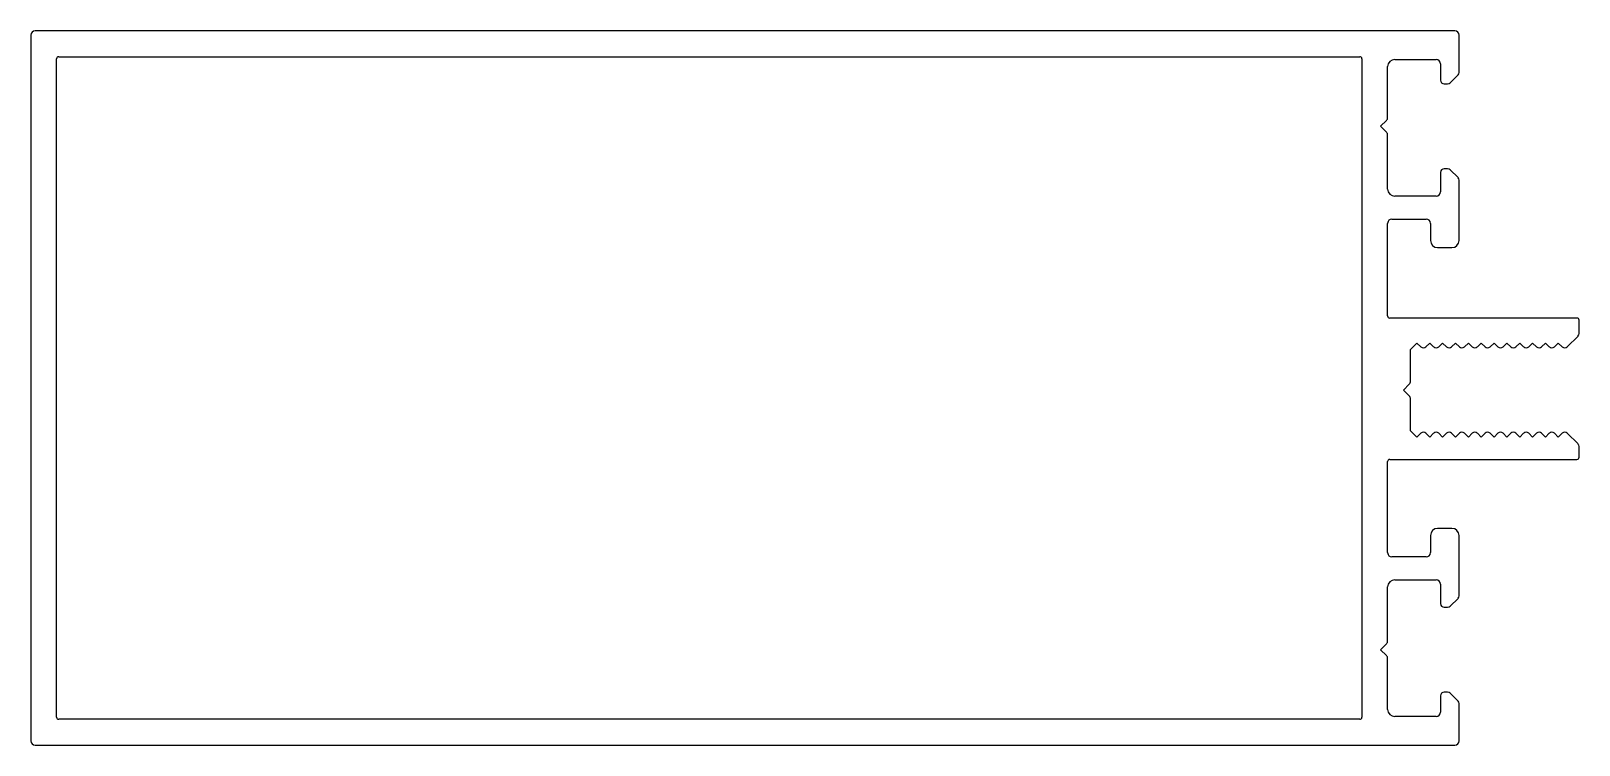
# Model space of a CAD drawing. Extents: x 338 to 447, y 588 to 638.
import ezdxf

# ---------------------------------------------------------------- set-up
doc = ezdxf.new("R2010")
doc.units = 0
doc.layers.get('0').update_dxf_attribs({"linetype": 'CONTINUOUS'})

msp = doc.modelspace()

# ---------------------------------------------------------------- linework, layer by layer
for p, q in [((437.97, 637.62), (338.57, 637.62)), ((338.27, 637.32), (338.27, 587.92)), ((438.27, 634.72), (438.27, 637.32)), ((340.07, 589.57), (340.07, 635.67)), ((340.22, 635.82), (431.32, 635.82)), ((431.47, 635.67), (431.47, 589.57)), ((433.77, 635.62), (436.67, 635.62)), ((436.97, 635.32), (436.97, 634.17)), ((433.27, 631.57), (433.27, 635.12)), ((437.64, 633.99), (438.2, 634.55)), ((437.22, 633.92), (437.47, 633.92)), ((432.77, 630.95), (433.18, 631.36)), ((433.18, 630.53), (432.77, 630.95)), ((433.27, 626.55), (433.27, 630.32)), ((436.97, 627.72), (436.97, 626.35)), ((437.47, 627.97), (437.22, 627.97)), ((438.2, 627.35), (437.64, 627.9)), ((438.27, 622.95), (438.27, 627.17)), ((436.67, 626.05), (433.77, 626.05)), ((433.57, 624.45), (435.97, 624.45)), ((433.27, 617.67), (433.27, 624.15)), ((436.27, 624.15), (436.27, 622.95)), ((436.77, 622.45), (437.77, 622.45)), ((446.52, 617.52), (433.42, 617.52)), ((446.67, 616.43), (446.67, 617.37)), ((434.87, 615.32), (435.32, 615.77)), ((435.32, 615.77), (435.59, 615.5)), ((435.95, 615.5), (436.22, 615.77)), ((436.22, 615.77), (436.49, 615.5)), ((436.85, 615.5), (437.12, 615.77)), ((437.12, 615.77), (437.39, 615.5)), ((437.75, 615.5), (438.02, 615.77)), ((438.02, 615.77), (438.29, 615.5)), ((438.65, 615.5), (438.92, 615.77)), ((438.92, 615.77), (439.19, 615.5)), ((439.55, 615.5), (439.82, 615.77)), ((439.82, 615.77), (440.09, 615.5)), ((440.45, 615.5), (440.72, 615.77)), ((440.72, 615.77), (440.99, 615.5)), ((441.35, 615.5), (441.62, 615.77)), ((441.62, 615.77), (441.89, 615.5)), ((442.25, 615.5), (442.52, 615.77)), ((442.52, 615.77), (442.79, 615.5)), ((443.15, 615.5), (443.42, 615.77)), ((443.42, 615.77), (443.69, 615.5)), ((444.05, 615.5), (444.32, 615.77)), ((444.32, 615.77), (444.59, 615.5)), ((444.95, 615.5), (445.22, 615.77)), ((445.22, 615.77), (445.49, 615.5)), ((445.85, 615.5), (446.6, 616.25)), ((434.87, 613.1), (434.87, 615.32)), ((434.37, 612.47), (434.78, 612.88)), ((434.78, 612.06), (434.37, 612.47)), ((434.87, 609.62), (434.87, 611.85)), ((435.32, 609.17), (434.87, 609.62)), ((435.59, 609.45), (435.32, 609.17)), ((436.22, 609.17), (435.95, 609.45)), ((436.49, 609.45), (436.22, 609.17)), ((437.12, 609.17), (436.85, 609.45)), ((437.39, 609.45), (437.12, 609.17)), ((438.02, 609.17), (437.75, 609.45)), ((438.29, 609.45), (438.02, 609.17)), ((438.92, 609.17), (438.65, 609.45)), ((439.19, 609.45), (438.92, 609.17)), ((439.82, 609.17), (439.55, 609.45)), ((440.09, 609.45), (439.82, 609.17)), ((440.72, 609.17), (440.45, 609.45)), ((440.99, 609.45), (440.72, 609.17)), ((441.62, 609.17), (441.35, 609.45)), ((441.89, 609.45), (441.62, 609.17)), ((442.52, 609.17), (442.25, 609.45)), ((442.79, 609.45), (442.52, 609.17)), ((443.42, 609.17), (443.15, 609.45)), ((443.69, 609.45), (443.42, 609.17)), ((444.32, 609.17), (444.05, 609.45)), ((444.59, 609.45), (444.32, 609.17)), ((445.22, 609.17), (444.95, 609.45)), ((445.49, 609.45), (445.22, 609.17)), ((446.6, 608.7), (445.85, 609.45)), ((446.67, 607.77), (446.67, 608.52)), ((433.27, 601.09), (433.27, 607.47)), ((433.42, 607.62), (446.52, 607.62)), ((437.77, 602.79), (436.77, 602.79)), ((436.27, 602.29), (436.27, 601.09)), ((438.27, 598.07), (438.27, 602.29)), ((435.97, 600.79), (433.57, 600.79)), ((433.27, 594.92), (433.27, 598.69)), ((433.77, 599.19), (436.67, 599.19)), ((436.97, 598.89), (436.97, 597.52)), ((437.64, 597.34), (438.2, 597.89)), ((437.22, 597.27), (437.47, 597.27)), ((432.77, 594.29), (433.18, 594.71)), ((433.18, 593.88), (432.77, 594.29)), ((433.27, 590.12), (433.27, 593.67)), ((436.97, 591.07), (436.97, 589.92)), ((437.47, 591.32), (437.22, 591.32)), ((438.2, 590.69), (437.64, 591.25)), ((438.27, 587.92), (438.27, 590.52)), ((431.32, 589.42), (340.22, 589.42)), ((436.67, 589.62), (433.77, 589.62)), ((338.57, 587.62), (437.97, 587.62))]:
    msp.add_line(p, q)
for centre, radius, start, end in [((338.57, 637.32), 0.3, 90, 180), ((437.97, 637.32), 0.3, 0, 90), ((340.22, 635.67), 0.15, 90, 180), ((431.32, 635.67), 0.15, 0, 90), ((433.77, 635.12), 0.5, 90, 180), ((436.67, 635.32), 0.3, 0, 90), ((437.22, 634.17), 0.25, 180, 270), ((438.02, 634.72), 0.25, 315, 0), ((437.47, 634.17), 0.25, 270, 315), ((432.97, 631.57), 0.3, 315, 0), ((432.97, 630.32), 0.3, 0, 45), ((437.22, 627.72), 0.25, 90, 180), ((437.47, 627.72), 0.25, 45, 90), ((433.77, 626.55), 0.5, 180, 270), ((438.02, 627.17), 0.25, 0, 45), ((436.67, 626.35), 0.3, 270, 0), ((433.57, 624.15), 0.3, 90, 180), ((435.97, 624.15), 0.3, 0, 90), ((436.77, 622.95), 0.5, 180, 270), ((437.77, 622.95), 0.5, 270, 0), ((433.42, 617.67), 0.15, 180, 270), ((446.52, 617.37), 0.15, 0, 90), ((446.42, 616.43), 0.25, 315, 360), ((435.77, 615.68), 0.25, 225, 315), ((436.67, 615.68), 0.25, 225, 315), ((437.57, 615.68), 0.25, 225, 315), ((438.47, 615.68), 0.25, 225, 315), ((439.37, 615.68), 0.25, 225, 315), ((440.27, 615.68), 0.25, 225, 315), ((441.17, 615.68), 0.25, 225, 315), ((442.07, 615.68), 0.25, 225, 315), ((442.97, 615.68), 0.25, 225, 315), ((443.87, 615.68), 0.25, 225, 315), ((444.77, 615.68), 0.25, 225, 315), ((445.67, 615.68), 0.25, 225, 315), ((434.57, 613.1), 0.299, 314.9803, 0.056), ((434.57, 611.85), 0.299, 359.944, 45.0197), ((435.77, 609.27), 0.25, 45, 135), ((436.67, 609.27), 0.25, 45, 135), ((437.57, 609.27), 0.25, 45, 135), ((438.47, 609.27), 0.25, 45, 135), ((439.37, 609.27), 0.25, 45, 135), ((440.27, 609.27), 0.25, 45, 135), ((441.17, 609.27), 0.25, 45, 135), ((442.07, 609.27), 0.25, 45, 135), ((442.97, 609.27), 0.25, 45, 135), ((443.87, 609.27), 0.25, 45, 135), ((444.77, 609.27), 0.25, 45, 135), ((445.67, 609.27), 0.25, 45, 135), ((446.42, 608.52), 0.25, 0, 45), ((433.42, 607.47), 0.15, 90, 180), ((446.52, 607.77), 0.15, 270, 0), ((436.77, 602.29), 0.5, 90, 180), ((437.77, 602.29), 0.5, 0, 90), ((433.57, 601.09), 0.3, 180, 270), ((435.97, 601.09), 0.3, 270, 360), ((433.77, 598.69), 0.5, 90, 180), ((436.67, 598.89), 0.3, 0, 90), ((437.22, 597.52), 0.25, 180, 270), ((437.47, 597.52), 0.25, 270, 315), ((438.02, 598.07), 0.25, 315, 0), ((432.97, 594.92), 0.3, 315, 0), ((432.97, 593.67), 0.3, 0, 45), ((437.22, 591.07), 0.25, 90, 180), ((437.47, 591.07), 0.25, 45, 90), ((433.77, 590.12), 0.5, 180, 270), ((436.67, 589.92), 0.3, 270, 0), ((438.02, 590.52), 0.25, 0, 45), ((340.22, 589.57), 0.15, 180, 270), ((431.32, 589.57), 0.15, 270, 0), ((338.57, 587.92), 0.3, 180, 270), ((437.97, 587.92), 0.3, 270, 0)]:
    msp.add_arc(centre, radius, start, end)

doc.saveas('drawing.dxf')
